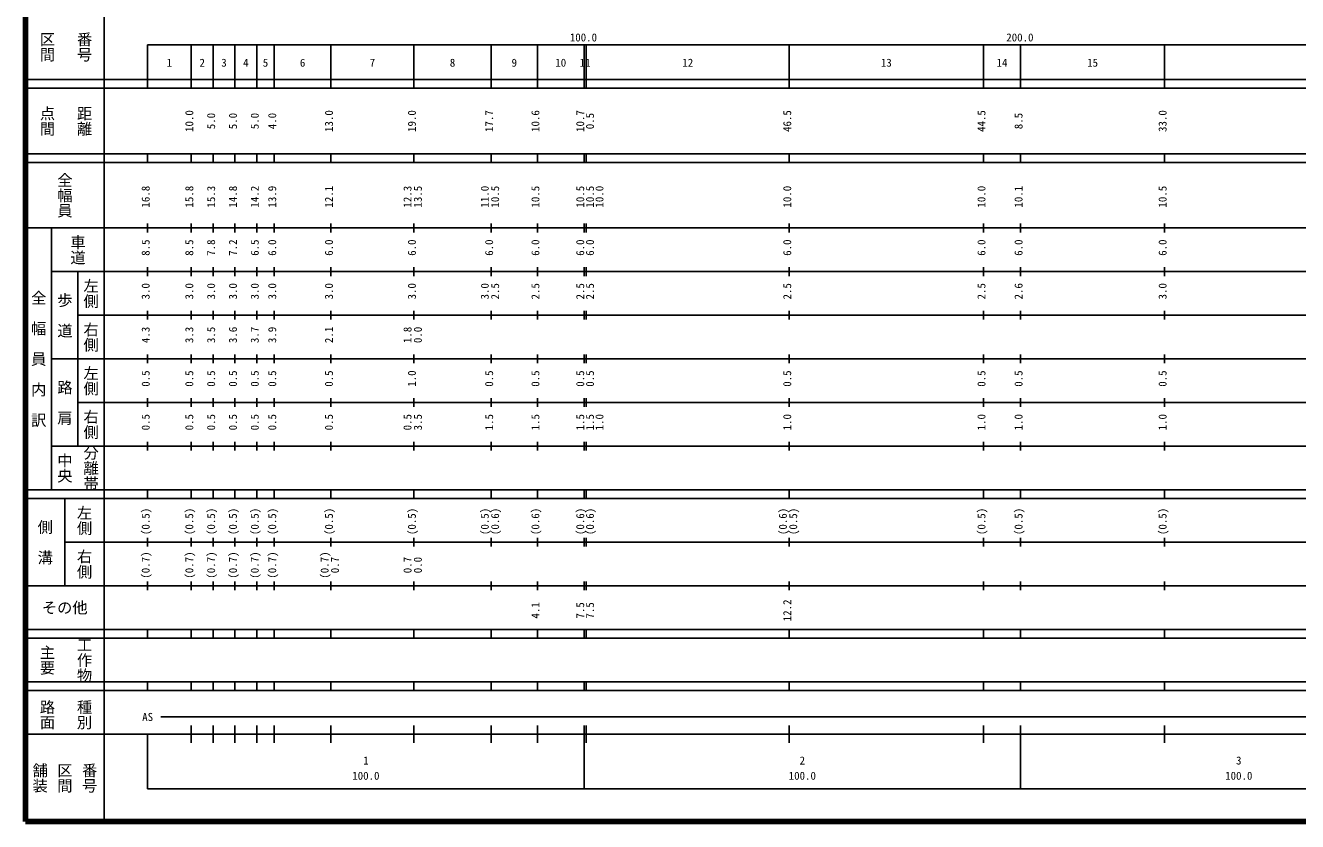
# Model space of a CAD drawing. Units: millimetres on the paper, enlarged 1000 times. Extents: x 40000 to 680000, y 20000 to 380000.
# Drawn here: x 40000 to 331466, y 20000 to 202409 of the extents above; entities that cross this region are included whole.
import ezdxf
from ezdxf.enums import TextEntityAlignment as Align

# ---------------------------------------------------------------- set-up
doc = ezdxf.new("R2010")
doc.units = ezdxf.units.MM
doc.header["$LTSCALE"] = 1000
doc.layers.add('M-TTL', color=2, linetype='Continuous', lineweight=140)
doc.layers.add('M-TTL-BAND', color=7, linetype='Continuous', lineweight=25)
doc.styles.add('@ＭＳ ゴシック', font='')
doc.styles.add('ＭＳ ゴシック', font='')
doc.styles.get('@ＭＳ ゴシック').set_extended_font_data('@MS Gothic')
doc.styles.get('ＭＳ ゴシック').set_extended_font_data('MS Gothic')

msp = doc.modelspace()

# ---------------------------------------------------------------- linework, layer by layer
at = {"layer": 'M-TTL'}
for p, q in [((40000, 380000), (40000, 20000)), ((40000, 20000), (680000, 20000))]:
    msp.add_line(p, q, dxfattribs=at)
at = {"layer": 'M-TTL-BAND'}
for p, q in [((58000, 370000), (58000, 20000)), ((68000, 198000), (579000, 198000)), ((68000, 198000), (68000, 188000)), ((78000, 188000), (78000, 198000)), ((83000, 188000), (83000, 198000)), ((88000, 188000), (88000, 198000)), ((93000, 188000), (93000, 198000)), ((97000, 188000), (97000, 198000)), ((110000, 188000), (110000, 198000)), ((129000, 188000), (129000, 198000)), ((146700, 188000), (146700, 198000)), ((157300, 188000), (157300, 198000)), ((168000, 188000), (168000, 198000)), ((168500, 188000), (168500, 198000)), ((215000, 188000), (215000, 198000)), ((259500, 188000), (259500, 198000)), ((268000, 188000), (268000, 198000)), ((301000, 188000), (301000, 198000)), ((40000, 190000), (579000, 190000)), ((40000, 188000), (579000, 188000)), ((40000, 173000), (579000, 173000)), ((68000, 171000), (68000, 173000)), ((78000, 171000), (78000, 173000)), ((83000, 171000), (83000, 173000)), ((88000, 171000), (88000, 173000)), ((93000, 171000), (93000, 173000)), ((97000, 171000), (97000, 173000)), ((110000, 171000), (110000, 173000)), ((129000, 171000), (129000, 173000)), ((146700, 171000), (146700, 173000)), ((157300, 171000), (157300, 173000)), ((168000, 171000), (168000, 173000)), ((168500, 171000), (168500, 173000)), ((215000, 171000), (215000, 173000)), ((259500, 171000), (259500, 173000)), ((268000, 171000), (268000, 173000)), ((301000, 171000), (301000, 173000)), ((40000, 171000), (579000, 171000)), ((40000, 156000), (579000, 156000)), ((46000, 96000), (46000, 156000)), ((68000, 155000), (68000, 157000)), ((78000, 155000), (78000, 157000)), ((83000, 155000), (83000, 157000)), ((88000, 155000), (88000, 157000)), ((93000, 155000), (93000, 157000)), ((97000, 155000), (97000, 157000)), ((110000, 155000), (110000, 157000)), ((129000, 155000), (129000, 157000)), ((146700, 155000), (146700, 157000)), ((157300, 155000), (157300, 157000)), ((168000, 155000), (168000, 157000)), ((168500, 155000), (168500, 157000)), ((215000, 155000), (215000, 157000)), ((259500, 155000), (259500, 157000)), ((268000, 155000), (268000, 157000)), ((301000, 155000), (301000, 157000)), ((46000, 146000), (579000, 146000)), ((52000, 146000), (52000, 106000)), ((68000, 145000), (68000, 147000)), ((78000, 145000), (78000, 147000)), ((83000, 145000), (83000, 147000)), ((88000, 145000), (88000, 147000)), ((93000, 145000), (93000, 147000)), ((97000, 145000), (97000, 147000)), ((110000, 145000), (110000, 147000)), ((129000, 145000), (129000, 147000)), ((146700, 145000), (146700, 147000)), ((157300, 145000), (157300, 147000)), ((168000, 145000), (168000, 147000)), ((168500, 145000), (168500, 147000)), ((215000, 145000), (215000, 147000)), ((259500, 145000), (259500, 147000)), ((268000, 145000), (268000, 147000)), ((301000, 145000), (301000, 147000)), ((68000, 135000), (68000, 137000)), ((78000, 135000), (78000, 137000)), ((83000, 135000), (83000, 137000)), ((88000, 135000), (88000, 137000)), ((93000, 135000), (93000, 137000)), ((97000, 135000), (97000, 137000)), ((110000, 135000), (110000, 137000)), ((129000, 135000), (129000, 137000)), ((146700, 135000), (146700, 137000)), ((157300, 135000), (157300, 137000)), ((168000, 135000), (168000, 137000)), ((168500, 135000), (168500, 137000)), ((215000, 135000), (215000, 137000)), ((259500, 135000), (259500, 137000)), ((268000, 135000), (268000, 137000)), ((301000, 135000), (301000, 137000)), ((52000, 136000), (579000, 136000)), ((46000, 126000), (579000, 126000)), ((68000, 125000), (68000, 127000)), ((78000, 125000), (78000, 127000)), ((83000, 125000), (83000, 127000)), ((88000, 125000), (88000, 127000)), ((93000, 125000), (93000, 127000)), ((97000, 125000), (97000, 127000)), ((110000, 125000), (110000, 127000)), ((129000, 125000), (129000, 127000)), ((146700, 125000), (146700, 127000)), ((157300, 125000), (157300, 127000)), ((168000, 125000), (168000, 127000)), ((168500, 125000), (168500, 127000)), ((215000, 125000), (215000, 127000)), ((259500, 125000), (259500, 127000)), ((268000, 125000), (268000, 127000)), ((301000, 125000), (301000, 127000)), ((68000, 115000), (68000, 117000)), ((78000, 115000), (78000, 117000)), ((83000, 115000), (83000, 117000)), ((88000, 115000), (88000, 117000)), ((93000, 115000), (93000, 117000)), ((97000, 115000), (97000, 117000)), ((110000, 115000), (110000, 117000)), ((129000, 115000), (129000, 117000)), ((146700, 115000), (146700, 117000)), ((157300, 115000), (157300, 117000)), ((168000, 115000), (168000, 117000)), ((168500, 115000), (168500, 117000)), ((215000, 115000), (215000, 117000)), ((259500, 115000), (259500, 117000)), ((268000, 115000), (268000, 117000)), ((301000, 115000), (301000, 117000)), ((52000, 116000), (579000, 116000)), ((46000, 106000), (579000, 106000)), ((68000, 105000), (68000, 107000)), ((78000, 105000), (78000, 107000)), ((83000, 105000), (83000, 107000)), ((88000, 105000), (88000, 107000)), ((93000, 105000), (93000, 107000)), ((97000, 105000), (97000, 107000)), ((110000, 105000), (110000, 107000)), ((129000, 105000), (129000, 107000)), ((146700, 105000), (146700, 107000)), ((157300, 105000), (157300, 107000)), ((168000, 105000), (168000, 107000)), ((168500, 105000), (168500, 107000)), ((215000, 105000), (215000, 107000)), ((259500, 105000), (259500, 107000)), ((268000, 105000), (268000, 107000)), ((301000, 105000), (301000, 107000)), ((40000, 96000), (579000, 96000)), ((40000, 94000), (579000, 94000)), ((49000, 94000), (49000, 74000)), ((68000, 94000), (68000, 96000)), ((78000, 94000), (78000, 96000)), ((83000, 94000), (83000, 96000)), ((88000, 94000), (88000, 96000)), ((93000, 94000), (93000, 96000)), ((97000, 94000), (97000, 96000)), ((110000, 94000), (110000, 96000)), ((129000, 94000), (129000, 96000)), ((146700, 94000), (146700, 96000)), ((157300, 94000), (157300, 96000)), ((168000, 94000), (168000, 96000)), ((168500, 94000), (168500, 96000)), ((215000, 94000), (215000, 96000)), ((259500, 94000), (259500, 96000)), ((268000, 94000), (268000, 96000)), ((301000, 94000), (301000, 96000)), ((68000, 83000), (68000, 85000)), ((78000, 83000), (78000, 85000)), ((83000, 83000), (83000, 85000)), ((88000, 83000), (88000, 85000)), ((93000, 83000), (93000, 85000)), ((97000, 83000), (97000, 85000)), ((110000, 83000), (110000, 85000)), ((129000, 83000), (129000, 85000)), ((146700, 83000), (146700, 85000)), ((157300, 83000), (157300, 85000)), ((168000, 83000), (168000, 85000)), ((168500, 83000), (168500, 85000)), ((215000, 83000), (215000, 85000)), ((259500, 83000), (259500, 85000)), ((268000, 83000), (268000, 85000)), ((301000, 83000), (301000, 85000)), ((49000, 84000), (579000, 84000)), ((40000, 74000), (579000, 74000)), ((68000, 73000), (68000, 75000)), ((78000, 73000), (78000, 75000)), ((83000, 73000), (83000, 75000)), ((88000, 73000), (88000, 75000)), ((93000, 73000), (93000, 75000)), ((97000, 73000), (97000, 75000)), ((110000, 73000), (110000, 75000)), ((129000, 73000), (129000, 75000)), ((146700, 73000), (146700, 75000)), ((157300, 73000), (157300, 75000)), ((168000, 73000), (168000, 75000)), ((168500, 73000), (168500, 75000)), ((215000, 73000), (215000, 75000)), ((259500, 73000), (259500, 75000)), ((268000, 73000), (268000, 75000)), ((301000, 73000), (301000, 75000)), ((40000, 64000), (579000, 64000)), ((40000, 62000), (579000, 62000)), ((68000, 62000), (68000, 64000)), ((78000, 62000), (78000, 64000)), ((83000, 62000), (83000, 64000)), ((88000, 62000), (88000, 64000)), ((93000, 62000), (93000, 64000)), ((97000, 62000), (97000, 64000)), ((110000, 62000), (110000, 64000)), ((129000, 62000), (129000, 64000)), ((146700, 62000), (146700, 64000)), ((157300, 62000), (157300, 64000)), ((168000, 62000), (168000, 64000)), ((168500, 62000), (168500, 64000)), ((215000, 62000), (215000, 64000)), ((259500, 62000), (259500, 64000)), ((268000, 62000), (268000, 64000)), ((301000, 62000), (301000, 64000)), ((40000, 52000), (579000, 52000)), ((40000, 50000), (579000, 50000)), ((68000, 50000), (68000, 52000)), ((78000, 50000), (78000, 52000)), ((83000, 50000), (83000, 52000)), ((88000, 50000), (88000, 52000)), ((93000, 50000), (93000, 52000)), ((97000, 50000), (97000, 52000)), ((110000, 50000), (110000, 52000)), ((129000, 50000), (129000, 52000)), ((146700, 50000), (146700, 52000)), ((157300, 50000), (157300, 52000)), ((168000, 50000), (168000, 52000)), ((168500, 50000), (168500, 52000)), ((215000, 50000), (215000, 52000)), ((259500, 50000), (259500, 52000)), ((268000, 50000), (268000, 52000)), ((301000, 50000), (301000, 52000)), ((71000, 44000), (565000, 44000)), ((78000, 38000), (78000, 42000)), ((83000, 38000), (83000, 42000)), ((88000, 38000), (88000, 42000)), ((93000, 38000), (93000, 42000)), ((97000, 38000), (97000, 42000)), ((110000, 38000), (110000, 42000)), ((129000, 38000), (129000, 42000)), ((146700, 38000), (146700, 42000)), ((157300, 38000), (157300, 42000)), ((168000, 27500), (168000, 42000)), ((168500, 38000), (168500, 42000)), ((215000, 38000), (215000, 42000)), ((259500, 38000), (259500, 42000)), ((268000, 27500), (268000, 42000)), ((301000, 38000), (301000, 42000)), ((40000, 40000), (579000, 40000)), ((68000, 40000), (68000, 27500)), ((68000, 27500), (579000, 27500))]:
    msp.add_line(p, q, dxfattribs=at)

# ---------------------------------------------------------------- texts
at = {"layer": 'M-TTL-BAND', "style": '@ＭＳ ゴシック'}
for s, p in [('区間', (45000, 197500)), ('番号', (53500, 197500)), ('点間', (45000, 180500)), ('距離', (53500, 180500)), ('全幅員', (49000, 163500)), ('車道', (52000, 151000)), ('左側', (55000, 141000)), ('全\u3000幅\u3000員\u3000内\u3000訳', (43000, 126000)), ('歩\u3000道', (49000, 136000)), ('右側', (55000, 131000)), ('左側', (55000, 121000)), ('路\u3000肩', (49000, 116000)), ('右側', (55000, 111000)), ('分離帯', (55000, 101000)), ('中央', (49000, 101000)), ('左側', (53500, 89000)), ('側\u3000溝', (44500, 84000)), ('右側', (53500, 79000)), ('工作物', (53500, 57000)), ('主要', (45000, 57000)), ('路面', (45000, 44500)), ('種別', (53500, 44500)), ('舗装', (43333, 30000)), ('区間', (49000, 30000)), ('番号', (54667, 30000))]:
    msp.add_text(s, height=2566, rotation=270, dxfattribs=at).set_placement(p, align=Align.MIDDLE_CENTER)
at = {"layer": 'M-TTL-BAND', "style": 'ＭＳ ゴシック'}
for s, p in [('100.0', (167844, 198195)), ('200.0', (267844, 198195)), ('1', (73000, 192405)), ('2', (80500, 192405)), ('3', (85500, 192405)), ('4', (90500, 192405)), ('5', (95000, 192405)), ('6', (103500, 192405)), ('7', (119500, 192405)), ('8', (137850, 192405)), ('9', (152000, 192405)), ('10', (162650, 192405)), ('11', (168250, 192405)), ('12', (191750, 192405)), ('13', (237250, 192405)), ('14', (263750, 192405)), ('15', (284500, 192405)), ('AS', (68000, 42500)), ('1', (118000, 32523)), ('2', (218000, 32523)), ('3', (318000, 32523)), ('100.0', (118000, 29033)), ('100.0', (218000, 29033)), ('100.0', (318000, 29033))]:
    msp.add_text(s, height=1833, dxfattribs=at).set_placement(p, align=Align.BOTTOM_CENTER)
for s, p in [('10.0', (79000, 180500)), ('5.0', (84000, 180500)), ('5.0', (89000, 180500)), ('5.0', (94000, 180500)), ('4.0', (98000, 180500)), ('13.0', (111000, 180500)), ('19.0', (130000, 180500)), ('17.7', (147700, 180500)), ('10.6', (158300, 180500)), ('10.7', (168569, 180500)), ('0.5', (170805, 180500)), ('46.5', (216000, 180500)), ('44.5', (260500, 180500)), ('8.5', (269000, 180500)), ('33.0', (302000, 180500)), ('16.8', (69000, 163174)), ('15.8', (79000, 163174)), ('15.3', (84000, 163174)), ('14.8', (89000, 163174)), ('14.2', (94000, 163174)), ('13.9', (98000, 163174)), ('12.1', (111000, 163174)), ('12.3', (129000, 163174)), ('13.5', (131370, 163174)), ('11.0', (146700, 163174)), ('10.5', (149070, 163174)), ('10.5', (158300, 163174)), ('10.5', (168569, 163174)), ('10.5', (170805, 163174)), ('10.0', (172973, 163174)), ('10.0', (216000, 163174)), ('10.0', (260500, 163174)), ('10.1', (269000, 163174)), ('10.5', (302000, 163174)), ('8.5', (69000, 151500)), ('8.5', (79000, 151500)), ('7.8', (84000, 151500)), ('7.2', (89000, 151500)), ('6.5', (94000, 151500)), ('6.0', (98000, 151500)), ('6.0', (111000, 151500)), ('6.0', (130000, 151500)), ('6.0', (147700, 151500)), ('6.0', (158300, 151500)), ('6.0', (168569, 151500)), ('6.0', (170805, 151500)), ('6.0', (216000, 151500)), ('6.0', (260500, 151500)), ('6.0', (269000, 151500)), ('6.0', (302000, 151500)), ('3.0', (69000, 141500)), ('3.0', (79000, 141500)), ('3.0', (84000, 141500)), ('3.0', (89000, 141500)), ('3.0', (94000, 141500)), ('3.0', (98000, 141500)), ('3.0', (111000, 141500)), ('3.0', (130000, 141500)), ('3.0', (146700, 141500)), ('2.5', (149070, 141500)), ('2.5', (158300, 141500)), ('2.5', (168569, 141500)), ('2.5', (170805, 141500)), ('2.5', (216000, 141500)), ('2.5', (260500, 141500)), ('2.6', (269000, 141500)), ('3.0', (302000, 141500)), ('4.3', (69000, 131500)), ('3.3', (79000, 131500)), ('3.5', (84000, 131500)), ('3.6', (89000, 131500)), ('3.7', (94000, 131500)), ('3.9', (98000, 131500)), ('2.1', (111000, 131500)), ('1.8', (129000, 131500)), ('0.0', (131370, 131500)), ('0.5', (69000, 121500)), ('0.5', (79000, 121500)), ('0.5', (84000, 121500)), ('0.5', (89000, 121500)), ('0.5', (94000, 121500)), ('0.5', (98000, 121500)), ('0.5', (111000, 121500)), ('1.0', (130000, 121500)), ('0.5', (147700, 121500)), ('0.5', (158300, 121500)), ('0.5', (168569, 121500)), ('0.5', (170805, 121500)), ('0.5', (216000, 121500)), ('0.5', (260500, 121500)), ('0.5', (269000, 121500)), ('0.5', (302000, 121500)), ('0.5', (69000, 111500)), ('0.5', (79000, 111500)), ('0.5', (84000, 111500)), ('0.5', (89000, 111500)), ('0.5', (94000, 111500)), ('0.5', (98000, 111500)), ('0.5', (111000, 111500)), ('0.5', (129000, 111500)), ('3.5', (131370, 111500)), ('1.5', (147700, 111500)), ('1.5', (158300, 111500)), ('1.5', (168569, 111500)), ('1.5', (170805, 111500)), ('1.0', (172973, 111500)), ('1.0', (216000, 111500)), ('1.0', (260500, 111500)), ('1.0', (269000, 111500)), ('1.0', (302000, 111500)), ('(0.5)', (69000, 88764)), ('(0.5)', (79000, 88764)), ('(0.5)', (84000, 88764)), ('(0.5)', (89000, 88764)), ('(0.5)', (94000, 88764)), ('(0.5)', (98000, 88764)), ('(0.5)', (111000, 88764)), ('(0.5)', (130000, 88764)), ('(0.5)', (146700, 88764)), ('(0.6)', (149070, 88764)), ('(0.6)', (158300, 88764)), ('(0.6)', (168569, 88764)), ('(0.6)', (170805, 88764)), ('(0.6)', (215000, 88764)), ('(0.5)', (217370, 88764)), ('(0.5)', (260500, 88764)), ('(0.5)', (269000, 88764)), ('(0.5)', (302000, 88764)), ('(0.7)', (69000, 78764)), ('(0.7)', (79000, 78764)), ('(0.7)', (84000, 78764)), ('(0.7)', (89000, 78764)), ('(0.7)', (94000, 78764)), ('(0.7)', (98000, 78764)), ('(0.7)', (110000, 78764)), ('0.7', (112370, 78764)), ('0.7', (129000, 78764)), ('0.0', (131370, 78764)), ('4.1', (158300, 68382)), ('7.5', (168569, 68382)), ('7.5', (170805, 68382)), ('12.2', (216000, 68382))]:
    msp.add_text(s, height=1833, rotation=90, dxfattribs=at).set_placement(p, align=Align.BOTTOM_CENTER)
msp.add_text('その他', height=2566, dxfattribs=at).set_placement((49000, 69000), align=Align.MIDDLE_CENTER)

doc.saveas('drawing.dxf')
